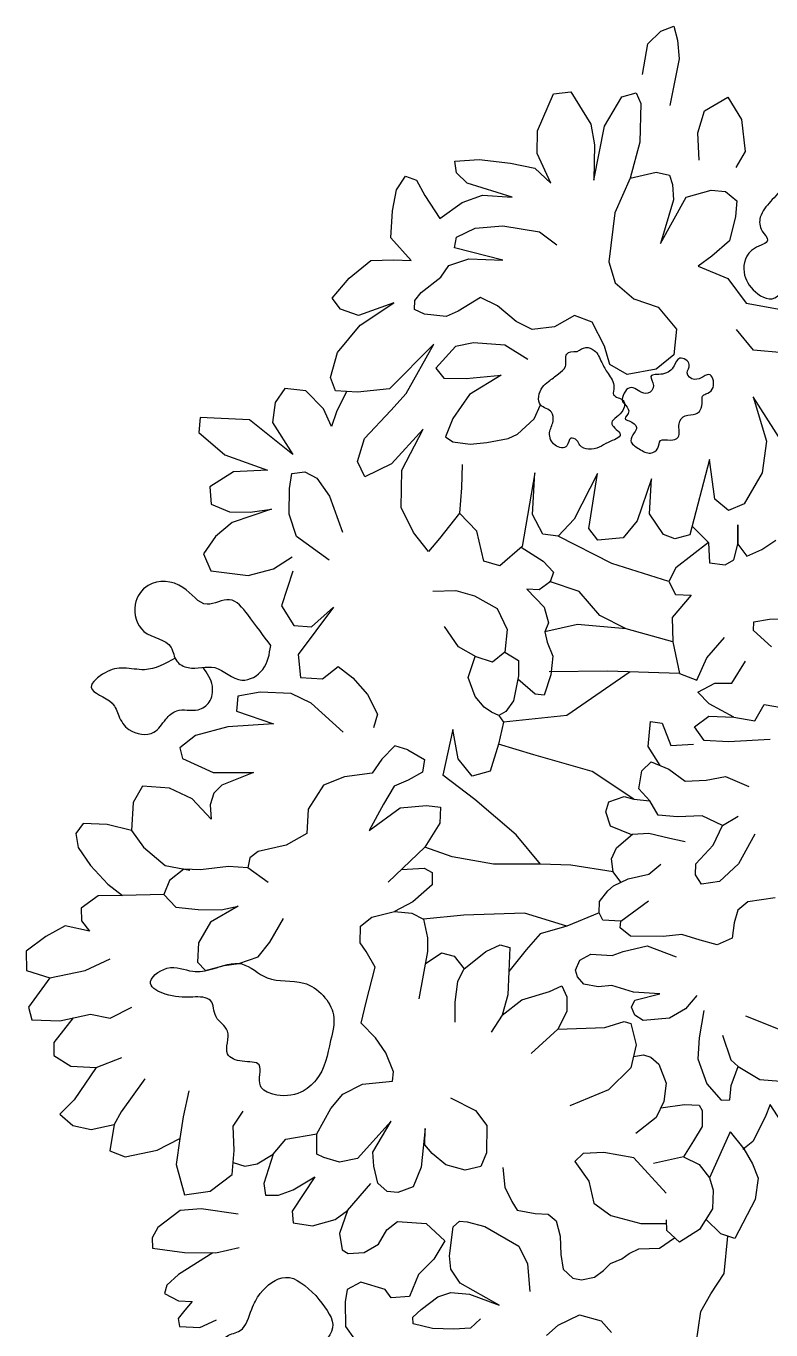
# Model space of a CAD drawing. Header units: metres. Extents: x -2072 to 1581266, y 0 to 323429.
# Drawn here: x 1750.314 to 1753.087, y 1965.915 to 1970.769 of the extents above; entities that cross this region are included whole.
import ezdxf

# ---------------------------------------------------------------- set-up
doc = ezdxf.new("R2010")
doc.units = ezdxf.units.M
doc.layers.add('Генплан - озеленение', color=100, linetype='Continuous')
doc.layers.add('ГП_Озеленение_деревья и кустарники', color=7, linetype='Continuous', lineweight=9, true_color=0x2e7666)

# ---------------------------------------------------------------- blocks, each defined once
blk = doc.blocks.new('Груша')
at = {"layer": 'Генплан - озеленение', "color": 83}
for p, q in [((4.2096, 86.0473), (4.2329, 86.0563)), ((4.2329, 86.0563), (4.2396, 86.031)), ((4.1858, 86.0241), (4.2096, 86.0473)), ((4.2396, 86.031), (4.2428, 85.997)), ((4.1763, 85.9688), (4.1858, 86.0241)), ((4.2428, 85.997), (4.2257, 85.9125)), ((4.0148, 85.9334), (4.0465, 85.9373)), ((4.0465, 85.9373), (4.083, 85.8788)), ((3.9859, 85.8665), (4.0148, 85.9334)), ((4.1075, 85.875), (4.1389, 85.9281)), ((4.1389, 85.9281), (4.1648, 85.9351)), ((4.1648, 85.9351), (4.1731, 85.9161)), ((4.1731, 85.9161), (4.1716, 85.8462)), ((4.2887, 85.9026), (4.3311, 85.9273)), ((4.3311, 85.9273), (4.356, 85.8872)), ((4.2764, 85.8626), (4.2887, 85.9026)), ((3.9854, 85.8251), (3.9859, 85.8665)), ((4.083, 85.8788), (4.0895, 85.8412)), ((4.0883, 85.7771), (4.1075, 85.875)), ((4.356, 85.8872), (4.3627, 85.829)), ((4.0895, 85.8412), (4.0883, 85.7771)), ((4.1716, 85.8462), (4.1543, 85.7807)), ((4.2791, 85.8134), (4.2764, 85.8626)), ((4.0101, 85.7716), (3.9854, 85.8251)), ((4.3627, 85.829), (4.3453, 85.8002)), ((3.8363, 85.8117), (3.8804, 85.8145)), ((3.8394, 85.7902), (3.8363, 85.8117)), ((3.8804, 85.8145), (3.9372, 85.8076)), ((3.9372, 85.8076), (3.9814, 85.7989)), ((3.9814, 85.7989), (4.0101, 85.7716)), ((3.7303, 85.7592), (3.7471, 85.7845)), ((3.7471, 85.7845), (3.7668, 85.7768)), ((3.7668, 85.7768), (3.7817, 85.7494)), ((3.8585, 85.7714), (3.8394, 85.7902)), ((3.9401, 85.7463), (3.8585, 85.7714)), ((4.1543, 85.7807), (4.1262, 85.718)), ((4.1543, 85.7807), (4.2013, 85.7916)), ((4.2013, 85.7916), (4.2253, 85.7859)), ((4.2253, 85.7859), (4.2307, 85.769)), ((3.7236, 85.7217), (3.7303, 85.7592)), ((3.7817, 85.7494), (3.8092, 85.7076)), ((3.8497, 85.7368), (3.8865, 85.7497)), ((3.8865, 85.7497), (3.9401, 85.7463)), ((4.2307, 85.769), (4.2324, 85.7415)), ((4.2558, 85.7461), (4.3009, 85.759)), ((4.3009, 85.759), (4.3267, 85.7565)), ((4.3267, 85.7565), (4.3471, 85.7397)), ((3.8092, 85.7076), (3.8497, 85.7368)), ((4.2087, 85.6622), (4.2558, 85.7461)), ((4.2324, 85.7415), (4.2087, 85.6622)), ((4.3471, 85.7397), (4.345, 85.7112)), ((3.7203, 85.6727), (3.7236, 85.7217)), ((4.1262, 85.718), (4.1151, 85.6289)), ((4.345, 85.7112), (4.3341, 85.6673)), ((3.8392, 85.6736), (3.8734, 85.6901)), ((3.8734, 85.6901), (3.9235, 85.6944)), ((3.9235, 85.6944), (3.9897, 85.6836)), ((3.9897, 85.6836), (4.0212, 85.6599)), ((3.757, 85.6317), (3.7203, 85.6727)), ((3.8355, 85.6542), (3.8392, 85.6736)), ((3.9232, 85.6322), (3.8355, 85.6542)), ((4.3341, 85.6673), (4.3022, 85.6394)), ((3.6447, 85.5992), (3.6839, 85.6311)), ((3.6839, 85.6311), (3.7253, 85.6328)), ((3.7253, 85.6328), (3.757, 85.6317)), ((3.8252, 85.6223), (3.8616, 85.6344)), ((3.8616, 85.6344), (3.9232, 85.6322)), ((4.1151, 85.6289), (4.127, 85.5908)), ((4.3022, 85.6394), (4.2774, 85.6209)), ((3.8111, 85.6014), (3.8252, 85.6223)), ((4.2774, 85.6209), (4.3308, 85.5988)), ((3.6141, 85.5633), (3.6447, 85.5992)), ((3.7755, 85.5733), (3.8111, 85.6014)), ((4.127, 85.5908), (4.1605, 85.562)), ((4.3308, 85.5988), (4.3641, 85.5541)), ((3.6293, 85.5429), (3.6141, 85.5633)), ((3.7633, 85.5424), (3.7638, 85.5591)), ((3.7638, 85.5591), (3.7755, 85.5733)), ((3.8826, 85.5646), (3.8426, 85.5398)), ((3.9137, 85.5493), (3.8826, 85.5646)), ((4.1605, 85.562), (4.205, 85.5467)), ((3.6617, 85.5318), (3.6293, 85.5429)), ((3.726, 85.5544), (3.6617, 85.5318)), ((3.665, 85.5139), (3.726, 85.5544)), ((3.7811, 85.534), (3.7633, 85.5424)), ((3.8204, 85.5297), (3.7811, 85.534)), ((3.8426, 85.5398), (3.8204, 85.5297)), ((3.9476, 85.521), (3.9137, 85.5493)), ((4.205, 85.5467), (4.2382, 85.5068)), ((4.3641, 85.5541), (4.4477, 85.5387)), ((3.6236, 85.4647), (3.665, 85.5139)), ((3.9765, 85.5063), (3.9476, 85.521)), ((4.0171, 85.5109), (3.9765, 85.5063)), ((4.0534, 85.5317), (4.0171, 85.5109)), ((4.0849, 85.5196), (4.0534, 85.5317)), ((4.1073, 85.4759), (4.0849, 85.5196)), ((4.2382, 85.5068), (4.2332, 85.4604)), ((4.3775, 85.4686), (4.3469, 85.5064)), ((3.6111, 85.4195), (3.6236, 85.4647)), ((3.7984, 85.4797), (3.7176, 85.3989)), ((3.7481, 85.3902), (3.7984, 85.4797)), ((3.8374, 85.4758), (3.8021, 85.4363)), ((3.87, 85.4824), (3.8374, 85.4758)), ((3.9268, 85.4781), (3.87, 85.4824)), ((3.9683, 85.452), (3.9268, 85.4781)), ((4.1172, 85.443), (4.1073, 85.4759)), ((4.4315, 85.4638), (4.3775, 85.4686)), ((4.1485, 85.4248), (4.1172, 85.443)), ((4.2332, 85.4604), (4.201, 85.4346)), ((3.6202, 85.3954), (3.6111, 85.4195)), ((3.8021, 85.4363), (3.8161, 85.4181)), ((3.8161, 85.4181), (3.8569, 85.4174)), ((3.8569, 85.4174), (3.9203, 85.4237)), ((3.9203, 85.4237), (3.8628, 85.3887)), ((4.201, 85.4346), (4.1485, 85.4248)), ((3.5279, 85.3993), (3.5105, 85.3739)), ((3.5665, 85.3954), (3.5279, 85.3993)), ((3.5984, 85.3623), (3.5665, 85.3954)), ((3.6598, 85.393), (3.6202, 85.3954)), ((3.64, 85.3942), (3.6216, 85.3571)), ((3.7176, 85.3989), (3.6598, 85.393)), ((3.5105, 85.3739), (3.5058, 85.3377)), ((3.7201, 85.3595), (3.7481, 85.3902)), ((3.8628, 85.3887), (3.8328, 85.3451)), ((3.98, 85.3446), (3.9916, 85.3696)), ((4.4282, 85.3042), (4.3772, 85.3841)), ((4.3772, 85.3841), (4.4013, 85.3039)), ((3.375, 85.3466), (3.3723, 85.3198)), ((3.4643, 85.3426), (3.375, 85.3466)), ((3.6125, 85.3303), (3.5984, 85.3623)), ((3.6216, 85.3571), (3.6125, 85.3303)), ((3.6724, 85.309), (3.7201, 85.3595)), ((3.8328, 85.3451), (3.8193, 85.3117)), ((3.9497, 85.3164), (3.98, 85.3446)), ((3.5429, 85.28), (3.4643, 85.3426)), ((3.5058, 85.3377), (3.5429, 85.28)), ((3.7791, 85.3258), (3.7215, 85.263)), ((3.7401, 85.2513), (3.7791, 85.3258)), ((3.3723, 85.3198), (3.4195, 85.2791)), ((3.6599, 85.2668), (3.6724, 85.309)), ((3.8193, 85.3117), (3.8329, 85.3028)), ((3.8329, 85.3028), (3.8643, 85.2986)), ((3.8643, 85.2986), (3.8945, 85.3014)), ((3.8945, 85.3014), (3.9332, 85.3085)), ((3.9332, 85.3085), (3.9497, 85.3164)), ((4.4013, 85.3039), (4.3932, 85.2468)), ((3.4195, 85.2791), (3.4967, 85.2513)), ((3.4967, 85.2513), (3.435, 85.2482)), ((3.6732, 85.2394), (3.6599, 85.2668)), ((3.7215, 85.263), (3.6732, 85.2394)), ((3.7393, 85.1834), (3.7401, 85.2513)), ((3.8496, 85.2617), (3.8482, 85.2191)), ((4.2976, 85.2709), (4.2622, 85.1343)), ((4.3072, 85.1986), (4.2976, 85.2709)), ((3.435, 85.2482), (3.3923, 85.2211)), ((3.5369, 85.2181), (3.5408, 85.2452)), ((3.5408, 85.2452), (3.5643, 85.2483)), ((3.5643, 85.2483), (3.5862, 85.2368)), ((3.5862, 85.2368), (3.6094, 85.204)), ((3.9811, 85.2467), (3.9581, 85.1132)), ((3.9773, 85.1711), (3.9811, 85.2467)), ((4.0951, 85.245), (4.0527, 85.1624)), ((4.0794, 85.1455), (4.0951, 85.245)), ((4.1925, 85.2356), (4.1666, 85.1596)), ((4.189, 85.1722), (4.1925, 85.2356)), ((4.3932, 85.2468), (4.3607, 85.1906)), ((3.3923, 85.2211), (3.3947, 85.1898)), ((3.5363, 85.1715), (3.5369, 85.2181)), ((3.6094, 85.204), (3.6324, 85.139)), ((3.8482, 85.2191), (3.845, 85.1733)), ((3.3947, 85.1898), (3.4281, 85.1756)), ((3.5038, 85.1808), (3.4328, 85.1564)), ((3.4654, 85.1752), (3.5038, 85.1808)), ((3.7614, 85.1383), (3.7393, 85.1834)), ((4.3322, 85.1782), (4.3072, 85.1986)), ((4.3607, 85.1906), (4.3322, 85.1782)), ((3.4328, 85.1564), (3.4027, 85.1313)), ((3.4281, 85.1756), (3.4654, 85.1752)), ((3.5495, 85.1312), (3.5363, 85.1715)), ((3.845, 85.1733), (3.8086, 85.1272)), ((3.876, 85.1405), (3.845, 85.1733)), ((3.9955, 85.1351), (3.9773, 85.1711)), ((4.0527, 85.1624), (4.0235, 85.1317)), ((4.1666, 85.1596), (4.1411, 85.1287)), ((4.2146, 85.1347), (4.189, 85.1722)), ((3.7888, 85.1042), (3.7614, 85.1383)), ((3.8888, 85.0864), (3.876, 85.1405)), ((4.0235, 85.1317), (3.9955, 85.1351)), ((4.121, 85.0822), (4.0235, 85.1317)), ((4.0957, 85.1242), (4.0794, 85.1455)), ((4.2351, 85.1267), (4.2146, 85.1347)), ((4.2622, 85.1343), (4.2351, 85.1267)), ((4.2662, 85.1496), (4.2961, 85.1203)), ((4.3491, 85.1175), (4.3493, 85.1522)), ((4.3493, 85.1522), (4.3491, 85.1175)), ((3.4027, 85.1313), (3.3809, 85.0998)), ((3.6083, 85.0883), (3.5495, 85.1312)), ((3.8086, 85.1272), (3.7888, 85.1042)), ((3.9581, 85.1132), (3.9178, 85.078)), ((3.9564, 85.1118), (3.9962, 85.0864)), ((4.1411, 85.1287), (4.0957, 85.1242)), ((4.2961, 85.1203), (4.2366, 85.0746)), ((4.2961, 85.1203), (4.2978, 85.0835)), ((4.342, 85.0891), (4.3491, 85.1175)), ((4.3491, 85.1175), (4.3657, 85.0954)), ((4.3927, 85.1078), (4.4178, 85.1243)), ((3.3809, 85.0998), (3.3938, 85.069)), ((3.5077, 85.0723), (3.5414, 85.0942)), ((3.9178, 85.078), (3.8888, 85.0864)), ((3.9962, 85.0864), (4.0148, 85.0664)), ((4.3263, 85.0795), (4.342, 85.0891)), ((4.3657, 85.0954), (4.3927, 85.1078)), ((3.3938, 85.069), (3.4617, 85.0605)), ((3.4617, 85.0605), (3.5077, 85.0723)), ((3.5425, 85.068), (3.5224, 85.0052)), ((4.0148, 85.0664), (4.0089, 85.0492)), ((4.224, 85.0498), (4.121, 85.0822)), ((4.2366, 85.0746), (4.224, 85.0498)), ((4.2978, 85.0835), (4.3263, 85.0795)), ((4.0089, 85.0492), (3.9892, 85.0347)), ((4.0615, 85.0311), (4.0079, 85.0496)), ((4.224, 85.0498), (4.2361, 85.026)), ((3.7961, 85.032), (3.8383, 85.033)), ((3.8383, 85.033), (3.8721, 85.0237)), ((3.8721, 85.0237), (3.9127, 85.0004)), ((3.9892, 85.0347), (3.9666, 85.0355)), ((3.9666, 85.0355), (3.9982, 85.0031)), ((4.0988, 84.9877), (4.0615, 85.0311)), ((4.2643, 85.025), (4.2301, 84.9844)), ((4.2361, 85.026), (4.2643, 85.025)), ((3.5224, 85.0052), (3.5446, 84.97)), ((3.6162, 85.0033), (3.5524, 84.9173)), ((3.5763, 84.9675), (3.6162, 85.0033)), ((3.9127, 85.0004), (3.9309, 84.9624)), ((3.9982, 85.0031), (4.0058, 84.9745)), ((3.5446, 84.97), (3.5763, 84.9675)), ((3.8429, 84.9314), (3.8174, 84.968)), ((4.0058, 84.9745), (3.9991, 84.958)), ((4.0583, 84.9714), (3.9991, 84.958)), ((4.1468, 84.9639), (4.0583, 84.9714)), ((4.1468, 84.9639), (4.0988, 84.9877)), ((4.2301, 84.9844), (4.2313, 84.9399)), ((4.3775, 84.961), (4.378, 84.9763)), ((4.378, 84.9763), (4.4068, 84.9814)), ((4.4068, 84.9814), (4.4426, 84.9822)), ((3.9309, 84.9624), (3.9271, 84.9212)), ((3.9991, 84.958), (4.0037, 84.9396)), ((4.2313, 84.9399), (4.1468, 84.9639)), ((4.2931, 84.911), (4.325, 84.9483)), ((4.4102, 84.9313), (4.3775, 84.961)), ((3.8748, 84.9132), (3.8429, 84.9314)), ((3.9271, 84.9212), (3.9045, 84.9033)), ((3.9271, 84.9212), (3.9517, 84.9061)), ((4.0037, 84.9396), (4.0139, 84.9142)), ((4.2313, 84.9399), (4.2437, 84.8827)), ((3.5524, 84.9173), (3.5565, 84.8758)), ((3.5965, 84.873), (3.6248, 84.8955)), ((3.6248, 84.8955), (3.6517, 84.8752)), ((3.8606, 84.8753), (3.8734, 84.9137)), ((3.9045, 84.9033), (3.8748, 84.9132)), ((3.9517, 84.9061), (3.9517, 84.8787)), ((4.0139, 84.9142), (4.0104, 84.8802)), ((4.2748, 84.8709), (4.2931, 84.911)), ((4.338, 84.865), (4.3632, 84.9049)), ((3.5565, 84.8758), (3.5965, 84.873)), ((3.6517, 84.8752), (3.6778, 84.8448)), ((3.8731, 84.8409), (3.8606, 84.8753)), ((3.9517, 84.8787), (3.9428, 84.8334)), ((3.982, 84.8452), (3.9505, 84.8727)), ((4.0104, 84.8802), (3.9984, 84.8434)), ((4.113, 84.8872), (4.0071, 84.886)), ((4.1541, 84.8858), (4.0392, 84.8065)), ((4.2437, 84.8827), (4.113, 84.8872)), ((4.2437, 84.8827), (4.2748, 84.8709)), ((3.4833, 84.8488), (3.4432, 84.8419)), ((3.5397, 84.8468), (3.4833, 84.8488)), ((4.2764, 84.8491), (4.3075, 84.865)), ((4.2971, 84.828), (4.2764, 84.8491)), ((4.3075, 84.865), (4.338, 84.865)), ((3.4432, 84.8419), (3.4408, 84.8145)), ((3.5762, 84.829), (3.5397, 84.8468)), ((3.6336, 84.7762), (3.5762, 84.829)), ((3.6778, 84.8448), (3.6962, 84.8093)), ((3.8894, 84.822), (3.8731, 84.8409)), ((3.9428, 84.8334), (3.9287, 84.814)), ((3.9984, 84.8434), (3.982, 84.8452)), ((4.3416, 84.8039), (4.2971, 84.828)), ((4.3798, 84.7969), (4.3967, 84.8268)), ((4.3967, 84.8268), (4.4282, 84.8212)), ((3.4408, 84.8145), (3.5075, 84.7916)), ((3.6962, 84.8093), (3.6888, 84.7845)), ((3.903, 84.8127), (3.8894, 84.822)), ((3.9158, 84.8065), (3.903, 84.8127)), ((3.9287, 84.814), (3.9158, 84.8065)), ((3.9158, 84.8065), (3.9242, 84.7943)), ((4.0392, 84.8065), (3.9242, 84.7943)), ((4.2708, 84.786), (4.2964, 84.8054)), ((4.2964, 84.8054), (4.3416, 84.8039)), ((4.3416, 84.8039), (4.3798, 84.7969)), ((3.4247, 84.7862), (3.3663, 84.7704)), ((3.5075, 84.7916), (3.4247, 84.7862)), ((3.8327, 84.7815), (3.8146, 84.6987)), ((3.8424, 84.7283), (3.8327, 84.7815)), ((3.9242, 84.7943), (3.9157, 84.7549)), ((4.1869, 84.7505), (4.1908, 84.7956)), ((4.1908, 84.7956), (4.2122, 84.7925)), ((4.2122, 84.7925), (4.2277, 84.7524)), ((4.288, 84.7616), (4.2708, 84.786)), ((3.3663, 84.7704), (3.338, 84.748)), ((3.9157, 84.7549), (3.9002, 84.7056)), ((3.9795, 84.7354), (3.9157, 84.7549)), ((4.2277, 84.7524), (4.2685, 84.7544)), ((4.3321, 84.759), (4.288, 84.7616)), ((4.408, 84.7631), (4.3321, 84.759)), ((3.338, 84.748), (3.3428, 84.7286)), ((3.7275, 84.7518), (3.7039, 84.7277)), ((3.7511, 84.7445), (3.7275, 84.7518)), ((3.7511, 84.7445), (3.7812, 84.7268)), ((4.0854, 84.705), (3.9795, 84.7354)), ((4.2081, 84.7159), (4.1869, 84.7505)), ((3.3428, 84.7286), (3.3428, 84.7286)), ((3.3428, 84.7286), (3.3984, 84.7033)), ((3.7039, 84.7277), (3.6867, 84.7023)), ((3.7812, 84.7268), (3.7776, 84.704)), ((3.8677, 84.6965), (3.8424, 84.7283)), ((4.1697, 84.6739), (4.1752, 84.7066)), ((4.1752, 84.7066), (4.1922, 84.7225)), ((4.1922, 84.7225), (4.2239, 84.7093)), ((4.2239, 84.7093), (4.2536, 84.6874)), ((3.3984, 84.7033), (3.4714, 84.7034)), ((3.4714, 84.7034), (3.4138, 84.6801)), ((3.6366, 84.6954), (3.5982, 84.6805)), ((3.6867, 84.7023), (3.6366, 84.6954)), ((3.7514, 84.6894), (3.7263, 84.6783)), ((3.7776, 84.704), (3.7514, 84.6894)), ((3.8728, 84.6543), (3.8146, 84.6987)), ((3.9002, 84.7056), (3.8677, 84.6965)), ((4.1607, 84.6552), (4.0854, 84.705)), ((4.2536, 84.6874), (4.2919, 84.6896)), ((4.2919, 84.6896), (4.3268, 84.6961)), ((4.3268, 84.6961), (4.3688, 84.6782)), ((3.2702, 84.6783), (3.2535, 84.649)), ((3.3191, 84.6752), (3.2702, 84.6783)), ((3.3605, 84.6554), (3.3191, 84.6752)), ((3.3997, 84.6656), (3.3928, 84.6448)), ((3.4138, 84.6801), (3.3997, 84.6656)), ((3.5982, 84.6805), (3.5706, 84.6371)), ((3.7263, 84.6783), (3.7068, 84.646)), ((4.1154, 84.6504), (4.143, 84.6598)), ((4.143, 84.6598), (4.1607, 84.6552)), ((4.1896, 84.6522), (4.1697, 84.6739)), ((3.2535, 84.649), (3.2501, 84.598)), ((3.3946, 84.6189), (3.3605, 84.6554)), ((3.3928, 84.6448), (3.3946, 84.6189)), ((3.5706, 84.6371), (3.568, 84.5928)), ((3.7068, 84.646), (3.6812, 84.5983)), ((3.6812, 84.5983), (3.7369, 84.6394)), ((3.7369, 84.6394), (3.7847, 84.6433)), ((3.7847, 84.6433), (3.8103, 84.6405)), ((3.8103, 84.6405), (3.8093, 84.6112)), ((3.9477, 84.5904), (3.8728, 84.6543)), ((4.1099, 84.6321), (4.1154, 84.6504)), ((4.1607, 84.6552), (4.1896, 84.6522)), ((4.2045, 84.6258), (4.1896, 84.6522)), ((4.1182, 84.6063), (4.1099, 84.6321)), ((4.24, 84.6228), (4.2045, 84.6258)), ((4.2844, 84.6248), (4.24, 84.6228)), ((4.3215, 84.6075), (4.2844, 84.6248)), ((4.3215, 84.6075), (4.35, 84.6239)), ((3.1626, 84.6109), (3.1497, 84.593)), ((3.1497, 84.593), (3.1537, 84.5672)), ((3.2065, 84.6093), (3.1626, 84.6109)), ((3.2501, 84.598), (3.2065, 84.6093)), ((3.2501, 84.598), (3.2722, 84.568)), ((3.568, 84.5928), (3.5304, 84.5713)), ((3.8093, 84.6112), (3.7818, 84.5679)), ((3.9914, 84.537), (3.9477, 84.5904)), ((4.1569, 84.5905), (4.1182, 84.6063)), ((4.1293, 84.5667), (4.1584, 84.5918)), ((4.1584, 84.5918), (4.1881, 84.5936)), ((4.1881, 84.5936), (4.2257, 84.584)), ((4.3046, 84.5715), (4.3215, 84.6075)), ((4.3802, 84.5915), (4.3505, 84.5378)), ((3.1537, 84.5672), (3.1758, 84.5347)), ((3.2722, 84.568), (3.3114, 84.5349)), ((3.5304, 84.5713), (3.4801, 84.5601)), ((3.7818, 84.5679), (3.7156, 84.5045)), ((3.8315, 84.5505), (3.7818, 84.5679)), ((4.1203, 84.547), (4.1293, 84.5667)), ((4.2257, 84.584), (4.2538, 84.5782)), ((4.2729, 84.5378), (4.3046, 84.5715)), ((3.4649, 84.5487), (3.4614, 84.5305)), ((3.4801, 84.5601), (3.4649, 84.5487)), ((3.9065, 84.5369), (3.8315, 84.5505)), ((4.123, 84.523), (4.1203, 84.547)), ((3.1758, 84.5347), (3.2076, 84.5007)), ((3.3114, 84.5349), (3.3563, 84.526)), ((3.3451, 84.5282), (3.3192, 84.5076)), ((3.3756, 84.5268), (3.3451, 84.5282)), ((3.4259, 84.5327), (3.3756, 84.5268)), ((3.4614, 84.5305), (3.4259, 84.5327)), ((3.498, 84.5042), (3.4614, 84.5305)), ((3.7399, 84.5277), (3.7808, 84.5297)), ((3.7808, 84.5297), (3.7952, 84.5219)), ((3.7952, 84.5219), (3.7953, 84.4999)), ((3.9914, 84.537), (3.9065, 84.5369)), ((4.0464, 84.5351), (3.9914, 84.537)), ((4.123, 84.523), (4.0464, 84.5351)), ((4.1371, 84.5044), (4.123, 84.523)), ((4.1501, 84.5108), (4.1876, 84.5192)), ((4.1876, 84.5192), (4.2096, 84.537)), ((4.2722, 84.5179), (4.2729, 84.5378)), ((4.283, 84.501), (4.2722, 84.5179)), ((4.3505, 84.5378), (4.3162, 84.5059)), ((3.2076, 84.5007), (3.2337, 84.4802)), ((3.3192, 84.5076), (3.3086, 84.482)), ((3.7953, 84.4999), (3.7603, 84.469)), ((4.1134, 84.4887), (4.1241, 84.498)), ((4.1241, 84.498), (4.1501, 84.5108)), ((4.3162, 84.5059), (4.283, 84.501)), ((3.1901, 84.4797), (3.1593, 84.4574)), ((3.2337, 84.4802), (3.1901, 84.4797)), ((3.3086, 84.482), (3.2337, 84.4802)), ((3.3086, 84.482), (3.3309, 84.4591)), ((4.0983, 84.4692), (4.1134, 84.4887)), ((4.1372, 84.4341), (4.1875, 84.4709)), ((4.417, 84.476), (4.3674, 84.4688)), ((3.1593, 84.4574), (3.1597, 84.4346)), ((3.3309, 84.4591), (3.3712, 84.4548)), ((3.3712, 84.4548), (3.4126, 84.4544)), ((3.4436, 84.461), (3.3935, 84.432)), ((3.4126, 84.4544), (3.4436, 84.461)), ((3.6859, 84.4413), (3.7269, 84.4515)), ((3.7603, 84.469), (3.7269, 84.4515)), ((3.7269, 84.4515), (3.7582, 84.4481)), ((3.7582, 84.4481), (3.7794, 84.4374)), ((3.9628, 84.4486), (3.8524, 84.4448)), ((4.0395, 84.4247), (3.9628, 84.4486)), ((4.0976, 84.4488), (4.0395, 84.4247)), ((4.0976, 84.4488), (4.0983, 84.4692)), ((4.1047, 84.4359), (4.0976, 84.4488)), ((4.349, 84.4536), (4.3426, 84.4311)), ((4.3674, 84.4688), (4.349, 84.4536)), ((3.1298, 84.4253), (3.0951, 84.4061)), ((3.174, 84.4155), (3.1298, 84.4253)), ((3.1597, 84.4346), (3.174, 84.4155)), ((3.3935, 84.432), (3.372, 84.3943)), ((3.501, 84.3955), (3.5256, 84.4389)), ((3.6645, 84.3945), (3.6655, 84.4246)), ((3.6655, 84.4246), (3.6859, 84.4413)), ((3.8524, 84.4448), (3.7794, 84.4374)), ((3.7794, 84.4374), (3.7867, 84.4037)), ((4.0395, 84.4247), (3.9908, 84.4106)), ((4.1372, 84.4341), (4.1047, 84.4359)), ((4.1361, 84.4217), (4.1372, 84.4341)), ((4.3426, 84.4311), (4.3389, 84.4029)), ((3.0951, 84.4061), (3.0593, 84.3793)), ((3.7867, 84.4037), (3.7865, 84.3787)), ((3.9908, 84.4106), (3.9656, 84.3818)), ((4.1549, 84.4066), (4.1361, 84.4217)), ((4.2141, 84.4059), (4.1549, 84.4066)), ((4.2474, 84.4096), (4.2141, 84.4059)), ((4.2808, 84.3995), (4.2474, 84.4096)), ((4.3116, 84.3908), (4.2808, 84.3995)), ((4.3389, 84.4029), (4.3116, 84.3908)), ((3.0593, 84.3793), (3.0603, 84.3445)), ((3.372, 84.3943), (3.3698, 84.3597)), ((3.4799, 84.3694), (3.501, 84.3955)), ((3.6755, 84.379), (3.6645, 84.3945)), ((3.692, 84.3506), (3.6755, 84.379)), ((3.7865, 84.3787), (3.7713, 84.2928)), ((3.7826, 84.3564), (3.8122, 84.3764)), ((3.8122, 84.3764), (3.8348, 84.3706)), ((3.8526, 84.3471), (3.8923, 84.3786)), ((3.8923, 84.3786), (3.9185, 84.3912)), ((3.9185, 84.3912), (3.9362, 84.3863)), ((3.9362, 84.3863), (3.9339, 84.3423)), ((3.9656, 84.3818), (3.9339, 84.3423)), ((4.1211, 84.3715), (4.1411, 84.3787)), ((4.1411, 84.3787), (4.1847, 84.3889)), ((4.1847, 84.3889), (4.2372, 84.3694)), ((3.1664, 84.3445), (3.2119, 84.3657)), ((3.3698, 84.3597), (3.3847, 84.3443)), ((3.3847, 84.3443), (3.418, 84.3534)), ((3.418, 84.3534), (3.4447, 84.3571)), ((3.4447, 84.3571), (3.4799, 84.3694)), ((3.8348, 84.3706), (3.853, 84.3475)), ((4.055, 84.3452), (4.063, 84.3634)), ((4.063, 84.3634), (4.083, 84.3738)), ((4.083, 84.3738), (4.1211, 84.3715)), ((3.0603, 84.3445), (3.1023, 84.3309)), ((3.1023, 84.3309), (3.0635, 84.2779)), ((3.1023, 84.3309), (3.1664, 84.3445)), ((3.6758, 84.2868), (3.692, 84.3506)), ((3.8418, 84.3246), (3.8526, 84.3471)), ((3.9339, 84.3423), (3.9325, 84.3)), ((4.0585, 84.3328), (4.055, 84.3452)), ((4.0703, 84.3197), (4.0585, 84.3328)), ((3.8369, 84.2869), (3.8418, 84.3246)), ((3.9575, 84.2912), (4.0076, 84.3062)), ((4.0076, 84.3062), (4.0303, 84.3166)), ((4.0303, 84.3166), (4.0391, 84.2964)), ((4.096, 84.3145), (4.0703, 84.3197)), ((4.1207, 84.3175), (4.096, 84.3145)), ((4.1602, 84.305), (4.1207, 84.3175)), ((4.2077, 84.3019), (4.1602, 84.305)), ((3.6664, 84.2488), (3.6758, 84.2868)), ((3.8371, 84.2505), (3.8369, 84.2869)), ((3.9325, 84.3), (3.9219, 84.2633)), ((3.9219, 84.2633), (3.9575, 84.2912)), ((4.0391, 84.2964), (4.039, 84.27)), ((4.1565, 84.2777), (4.1626, 84.2905)), ((4.1626, 84.2905), (4.2077, 84.3019)), ((4.2748, 84.2992), (4.254, 84.2748)), ((3.0635, 84.2779), (3.0694, 84.2549)), ((3.1447, 84.2584), (3.1094, 84.2139)), ((3.1205, 84.2531), (3.176, 84.2652)), ((3.176, 84.2652), (3.2114, 84.258)), ((3.2114, 84.258), (3.2512, 84.2781)), ((3.9219, 84.2633), (3.9022, 84.2325)), ((4.039, 84.27), (4.0227, 84.2379)), ((4.1625, 84.2632), (4.1565, 84.2777)), ((4.1778, 84.254), (4.1625, 84.2632)), ((4.2252, 84.258), (4.1778, 84.254)), ((4.254, 84.2748), (4.2252, 84.258)), ((4.2876, 84.2719), (4.2792, 84.2221)), ((4.4289, 84.2356), (4.3638, 84.2616)), ((3.0694, 84.2549), (3.1205, 84.2531)), ((3.6922, 84.2224), (3.6664, 84.2488)), ((4.0227, 84.2379), (3.9749, 84.194)), ((4.0227, 84.2379), (4.1083, 84.2409)), ((4.1083, 84.2409), (4.143, 84.2518)), ((4.143, 84.2518), (4.155, 84.2484)), ((4.155, 84.2484), (4.155, 84.2484)), ((4.155, 84.2484), (4.1647, 84.2097)), ((3.1094, 84.2139), (3.1095, 84.1901)), ((3.711, 84.195), (3.6922, 84.2224)), ((4.2792, 84.2221), (4.2768, 84.1843)), ((4.3215, 84.2273), (4.3364, 84.1822)), ((3.1095, 84.1901), (3.1402, 84.1712)), ((3.186, 84.1688), (3.2325, 84.1867)), ((3.7249, 84.1609), (3.711, 84.195)), ((4.1647, 84.2097), (4.1552, 84.1677)), ((4.16, 84.1887), (4.178, 84.1915)), ((4.178, 84.1915), (4.1913, 84.1875)), ((4.1913, 84.1875), (4.2058, 84.1746)), ((3.1402, 84.1712), (3.186, 84.1688)), ((3.186, 84.1688), (3.1466, 84.1099)), ((4.1552, 84.1677), (4.1145, 84.1278)), ((4.2058, 84.1746), (4.2195, 84.1403)), ((4.2768, 84.1843), (4.2931, 84.1391)), ((4.3364, 84.1822), (4.3498, 84.1702)), ((4.337, 84.1359), (4.3498, 84.1702)), ((4.3498, 84.1702), (4.3892, 84.1468)), ((3.2744, 84.1479), (3.2316, 84.0883)), ((3.669, 84.1383), (3.7235, 84.1437)), ((3.7235, 84.1437), (3.7249, 84.1609)), ((4.2195, 84.1403), (4.2153, 84.1067)), ((4.2931, 84.1391), (4.3188, 84.1093)), ((4.3892, 84.1468), (4.4414, 84.1428)), ((3.3542, 84.126), (3.344, 84.0792)), ((3.6113, 84.0943), (3.6334, 84.1202)), ((3.6334, 84.1202), (3.669, 84.1383)), ((4.1145, 84.1278), (4.0449, 84.099)), ((4.3344, 84.1099), (4.337, 84.1359)), ((3.1466, 84.1099), (3.1202, 84.0837)), ((3.5863, 84.0483), (3.6113, 84.0943)), ((3.8283, 84.1138), (3.8736, 84.0909)), ((4.2153, 84.1067), (4.2014, 84.0779)), ((4.2098, 84.0954), (4.2523, 84.1012)), ((4.2523, 84.1012), (4.2793, 84.1003)), ((4.2793, 84.1003), (4.2846, 84.0907)), ((4.3188, 84.1093), (4.3344, 84.1099)), ((4.4079, 84.1015), (4.3986, 84.0788)), ((4.4357, 84.0584), (4.4079, 84.1015)), ((3.1202, 84.0837), (3.1441, 84.0634)), ((3.2316, 84.0883), (3.2189, 84.065)), ((3.344, 84.0792), (3.3377, 84.0396)), ((3.4345, 84.0621), (3.4526, 84.0894)), ((3.7209, 84.0712), (3.6597, 84.0034)), ((3.6877, 84.0153), (3.7209, 84.0712)), ((3.8736, 84.0909), (3.8945, 84.0632)), ((4.2014, 84.0779), (4.1641, 84.0489)), ((4.2846, 84.0907), (4.2848, 84.0619)), ((4.3986, 84.0788), (4.3766, 84.0345)), ((3.1441, 84.0634), (3.177, 84.0563)), ((3.177, 84.0563), (3.2189, 84.065)), ((3.2189, 84.065), (3.2113, 84.0178)), ((3.4362, 84.0182), (3.4345, 84.0621)), ((3.5302, 84.0384), (3.5863, 84.0483)), ((3.5863, 84.0115), (3.5863, 84.0483)), ((3.7826, 84.0579), (3.775, 83.988)), ((3.7821, 84.0286), (3.7826, 84.0579)), ((3.8945, 84.0632), (3.8939, 84.0137)), ((4.2848, 84.0619), (4.2688, 84.0355)), ((4.3354, 84.052), (4.2979, 83.9685)), ((4.3354, 84.052), (4.3599, 84.0212)), ((3.2971, 84.019), (3.3377, 84.0396)), ((3.3377, 84.0396), (3.3313, 83.9929)), ((3.5068, 84.0114), (3.5302, 84.0384)), ((3.7954, 84.0126), (3.7821, 84.0286)), ((4.2688, 84.0355), (4.2509, 84.0067)), ((4.3766, 84.0345), (4.3582, 84.0199)), ((4.3599, 84.0212), (4.3755, 83.9939)), ((3.2113, 84.0178), (3.2389, 84.0066)), ((3.2389, 84.0066), (3.2971, 84.019)), ((3.4325, 83.9744), (3.4362, 84.0182)), ((3.4783, 83.9942), (3.5068, 84.0114)), ((3.5068, 84.0114), (3.4899, 83.9585)), ((3.599, 84.0056), (3.5863, 84.0115)), ((3.6272, 83.9972), (3.599, 84.0056)), ((3.6597, 84.0034), (3.6272, 83.9972)), ((3.6896, 83.9895), (3.6877, 84.0153)), ((3.82, 83.9922), (3.7954, 84.0126)), ((3.8939, 84.0137), (3.8833, 83.9894)), ((4.0691, 84.0128), (4.0537, 83.9984)), ((4.0537, 83.9984), (4.0794, 83.9626)), ((4.1061, 84.0145), (4.0691, 84.0128)), ((4.1607, 84.0046), (4.1061, 84.0145)), ((4.2193, 83.9408), (4.1607, 84.0046)), ((4.2509, 84.0067), (4.1965, 83.9947)), ((4.2509, 84.0067), (4.279, 83.9929)), ((3.3313, 83.9929), (3.3466, 83.9378)), ((3.3929, 83.9447), (3.4325, 83.9744)), ((3.4344, 83.9963), (3.4556, 83.9896)), ((3.4556, 83.9896), (3.4783, 83.9942)), ((3.6968, 83.9589), (3.6896, 83.9895)), ((3.775, 83.988), (3.761, 83.9521)), ((3.8548, 83.9823), (3.82, 83.9922)), ((3.8833, 83.9894), (3.8548, 83.9823)), ((3.9233, 83.987), (3.927, 83.9515)), ((4.279, 83.9929), (4.2979, 83.9685)), ((4.3755, 83.9939), (4.3859, 83.968)), ((3.4899, 83.9585), (3.4934, 83.9369)), ((3.5825, 83.9702), (3.5417, 83.9084)), ((3.5431, 83.947), (3.5825, 83.9702)), ((3.6415, 83.9092), (3.6839, 83.9581)), ((3.7137, 83.9436), (3.6968, 83.9589)), ((3.761, 83.9521), (3.733, 83.942)), ((3.927, 83.9515), (3.9394, 83.9256)), ((4.0794, 83.9626), (4.0879, 83.9224)), ((4.2979, 83.9685), (4.3042, 83.9462)), ((4.3859, 83.968), (4.3803, 83.9293)), ((3.3466, 83.9378), (3.3929, 83.9447)), ((3.4934, 83.9369), (3.517, 83.9372)), ((3.517, 83.9372), (3.5431, 83.947)), ((3.733, 83.942), (3.7137, 83.9436)), ((4.3042, 83.9462), (4.303, 83.9123)), ((4.3803, 83.9293), (4.344, 83.8586)), ((3.3383, 83.9094), (3.298, 83.8783)), ((3.3763, 83.9121), (3.3383, 83.9094)), ((3.4437, 83.903), (3.3763, 83.9121)), ((3.5417, 83.9084), (3.5431, 83.887)), ((3.6195, 83.8929), (3.6415, 83.9092)), ((3.6415, 83.9092), (3.6275, 83.8676)), ((3.9394, 83.9256), (3.9494, 83.9098)), ((3.9494, 83.9098), (3.9819, 83.9037)), ((3.9819, 83.9037), (4.0057, 83.9028)), ((4.0057, 83.9028), (4.0202, 83.8907)), ((4.0879, 83.9224), (4.1191, 83.9004)), ((4.303, 83.9123), (4.2796, 83.8752)), ((3.5431, 83.887), (3.5783, 83.8815)), ((3.5783, 83.8815), (3.6195, 83.8929)), ((3.7129, 83.8741), (3.7323, 83.8895)), ((3.7323, 83.8895), (3.7843, 83.8858)), ((3.7843, 83.8858), (3.8182, 83.8544)), ((3.8263, 83.827), (3.833, 83.8796)), ((3.833, 83.8796), (3.8447, 83.89)), ((3.8447, 83.89), (3.8585, 83.889)), ((3.8585, 83.889), (3.8906, 83.8802)), ((3.8906, 83.8802), (3.9525, 83.8446)), ((4.0202, 83.8907), (4.027, 83.8631)), ((4.1191, 83.9004), (4.1735, 83.8856)), ((4.1735, 83.8856), (4.2202, 83.8859)), ((4.2202, 83.8734), (4.2201, 83.8923)), ((4.3186, 83.8671), (4.2913, 83.8938)), ((3.298, 83.8783), (3.2879, 83.8597)), ((3.2879, 83.8597), (3.2886, 83.8408)), ((3.6275, 83.8676), (3.6321, 83.8382)), ((3.6978, 83.8482), (3.7129, 83.8741)), ((4.027, 83.8631), (4.0281, 83.8294)), ((4.2074, 83.8408), (4.2346, 83.86)), ((4.2432, 83.852), (4.2202, 83.8734)), ((4.2796, 83.8752), (4.2432, 83.852)), ((4.344, 83.8586), (4.3186, 83.8671)), ((4.3242, 83.795), (4.3313, 83.8629)), ((3.2886, 83.8408), (3.3465, 83.8334)), ((3.3976, 83.8328), (3.3352, 83.7932)), ((3.3465, 83.8334), (3.4033, 83.8327)), ((3.4033, 83.8327), (3.4456, 83.8421)), ((3.6321, 83.8382), (3.6432, 83.8312)), ((3.6432, 83.8312), (3.6717, 83.833)), ((3.6717, 83.833), (3.6978, 83.8482)), ((3.8182, 83.8544), (3.7981, 83.821)), ((3.9525, 83.8446), (3.9679, 83.8128)), ((4.1524, 83.8316), (4.1698, 83.8399)), ((4.1698, 83.8399), (4.2074, 83.8408)), ((3.7981, 83.821), (3.7706, 83.7936)), ((3.829, 83.8032), (3.8263, 83.827)), ((3.9679, 83.8128), (3.9723, 83.7628)), ((4.0281, 83.8294), (4.0326, 83.8033)), ((4.1055, 83.8007), (4.1186, 83.813)), ((4.1186, 83.813), (4.1388, 83.8216)), ((4.1388, 83.8216), (4.1524, 83.8316)), ((3.3352, 83.7932), (3.3144, 83.7739)), ((3.7706, 83.7936), (3.7541, 83.7536)), ((3.846, 83.7777), (3.829, 83.8032)), ((4.0326, 83.8033), (4.0503, 83.7866)), ((4.0503, 83.7866), (4.0657, 83.7839)), ((4.0657, 83.7839), (4.0896, 83.7886)), ((4.0896, 83.7886), (4.1055, 83.8007)), ((4.3005, 83.7584), (4.3242, 83.795)), ((3.3144, 83.7739), (3.3099, 83.7587)), ((3.6409, 83.766), (3.6373, 83.7435)), ((3.666, 83.7793), (3.6409, 83.766)), ((3.7101, 83.7664), (3.666, 83.7793)), ((3.7209, 83.7509), (3.7101, 83.7664)), ((3.8053, 83.7531), (3.829, 83.761)), ((3.829, 83.761), (3.8626, 83.7577)), ((3.9169, 83.7375), (3.846, 83.7777)), ((3.3099, 83.7587), (3.3355, 83.7457)), ((3.3355, 83.7457), (3.3602, 83.7442)), ((3.3602, 83.7442), (3.3469, 83.7286)), ((3.6373, 83.7435), (3.6383, 83.699)), ((3.7541, 83.7536), (3.7209, 83.7509)), ((3.7751, 83.73), (3.8053, 83.7531)), ((3.8626, 83.7577), (3.9169, 83.7375)), ((4.2819, 83.7265), (4.3005, 83.7584)), ((3.3469, 83.7286), (3.335, 83.7137)), ((3.335, 83.7137), (3.3372, 83.6989)), ((3.76, 83.7159), (3.7751, 83.73)), ((3.761, 83.7041), (3.76, 83.7159)), ((4.0233, 83.7013), (4.0624, 83.7203)), ((4.0624, 83.7203), (4.1016, 83.7093)), ((4.2734, 83.668), (4.2819, 83.7265)), ((3.3372, 83.6989), (3.3739, 83.697)), ((3.3739, 83.697), (3.4045, 83.7113)), ((3.6383, 83.699), (3.6545, 83.676)), ((3.7959, 83.6956), (3.761, 83.7041)), ((3.8347, 83.6942), (3.7959, 83.6956)), ((3.8649, 83.6961), (3.8347, 83.6942)), ((3.883, 83.713), (3.8649, 83.6961)), ((4.0023, 83.6828), (4.0233, 83.7013)), ((4.1016, 83.7093), (4.1201, 83.6883))]:
    blk.add_line(p, q, dxfattribs=at)
for points, start_tangent, end_tangent in [([(4.4562, 85.5747), (4.4458, 85.5836), (4.4212, 85.5666), (4.3809, 85.5746), (4.3605, 85.6101), (4.3794, 85.6533), (4.4031, 85.6685), (4.3933, 85.6848), (4.3899, 85.7099), (4.4085, 85.7383), (4.4211, 85.7522), (4.4328, 85.7687), (4.4339, 85.8007), (4.4479, 85.8344), (4.4655, 85.8477), (4.4762, 85.8804), (4.4594, 85.9194), (4.491, 85.9365), (4.4961, 85.9577), (4.5047, 85.9905), (4.5383, 86.0032), (4.5667, 85.9894), (4.563, 85.9468), (4.5459, 85.9143), (4.534, 85.8805), (4.5459, 85.8545), (4.5627, 85.8453), (4.565, 85.8207), (4.5569, 85.8028), (4.5688, 85.7757), (4.5799, 85.7561), (4.5628, 85.7268), (4.5693, 85.6972), (4.5897, 85.6687), (4.5626, 85.628), (4.5695, 85.5819), (4.5411, 85.5647), (4.5113, 85.5689), (4.4853, 85.588), (4.4562, 85.5747)], (-0.444868, -0.895596), (-0.306346, 0.95192)), ([(4.1416, 85.3772), (4.1476, 85.3973), (4.1715, 85.3941), (4.1862, 85.3907), (4.1962, 85.4051), (4.1917, 85.4213), (4.2129, 85.4256), (4.2336, 85.4407), (4.244, 85.4541), (4.2612, 85.4426), (4.2574, 85.4276), (4.2707, 85.4158), (4.299, 85.4242), (4.3028, 85.3981), (4.2911, 85.3895), (4.2853, 85.3854), (4.2845, 85.3764), (4.2811, 85.36), (4.2728, 85.3532), (4.2537, 85.3501), (4.2427, 85.3353), (4.241, 85.3112), (4.2269, 85.3058), (4.2089, 85.305), (4.2041, 85.291), (4.191, 85.2824), (4.1704, 85.2898), (4.1553, 85.3045), (4.1615, 85.319), (4.1656, 85.3288), (4.1523, 85.3406), (4.1448, 85.3447), (4.1515, 85.3587), (4.1416, 85.3772)], (-0.770785, -0.637095), (0.983812, -0.179206))]:
    blk.add_spline(points, degree=3, dxfattribs=dict(at, start_tangent=start_tangent, end_tangent=end_tangent))
for points, start_tangent in [([(4.0582, 85.4665), (4.039, 85.4619), (4.0367, 85.4391), (4.0241, 85.4259), (4.006, 85.412), (3.995, 85.4017), (3.9916, 85.3696), (4.0117, 85.3563), (4.0142, 85.3402), (4.0081, 85.3191), (4.018, 85.2967), (4.0393, 85.2952), (4.0467, 85.3094), (4.0572, 85.3052), (4.063, 85.2966), (4.0787, 85.2892), (4.0979, 85.2931), (4.1142, 85.3017), (4.1361, 85.3161), (4.1207, 85.3349), (4.139, 85.3571), (4.1413, 85.3776), (4.1241, 85.3881), (4.1246, 85.4018), (4.114, 85.4265), (4.1025, 85.4467), (4.0888, 85.4685), (4.0737, 85.4736), (4.0582, 85.4665)], (-0.998855, -0.04785)), ([(3.5026, 84.9333), (3.4882, 84.8903), (3.4505, 84.8707), (3.4012, 84.8934), (3.3529, 84.8934), (3.3323, 84.9054), (3.3219, 84.93), (3.2729, 84.9591), (3.2569, 85.0079), (3.2806, 85.0425), (3.3434, 85.0387), (3.3875, 85.0082), (3.4281, 85.0165), (3.461, 84.9895), (3.5026, 84.9333)], (0.084642, -0.996411)), ([(3.3295, 84.9104), (3.2737, 84.8897), (3.2367, 84.8927), (3.2025, 84.8842), (3.1774, 84.8577), (3.2151, 84.829), (3.2272, 84.806), (3.2457, 84.7812), (3.2907, 84.7764), (3.3125, 84.7998), (3.3324, 84.8152), (3.3712, 84.8171), (3.391, 84.8309), (3.3968, 84.8597), (3.3801, 84.8938)], (-0.911211, -0.41194)), ([(3.611, 84.2174), (3.6163, 84.264), (3.5976, 84.2989), (3.5624, 84.3217), (3.4961, 84.3312), (3.4501, 84.3562), (3.3975, 84.3473), (3.3613, 84.3431), (3.3146, 84.3484), (3.2848, 84.3206), (3.3112, 84.3017), (3.3615, 84.2963), (3.3937, 84.2898), (3.4035, 84.2607), (3.4242, 84.2347), (3.4245, 84.1933), (3.4511, 84.1798), (3.4815, 84.1733), (3.4838, 84.1354), (3.5067, 84.1202), (3.5573, 84.1239), (3.5851, 84.1463), (3.611, 84.2174)], (0.457807, 0.889052)), ([(3.5841, 83.755), (3.5294, 83.7882), (3.4836, 83.7587), (3.4682, 83.7305), (3.4471, 83.6917), (3.4234, 83.6818), (3.4022, 83.6412), (3.3993, 83.609), (3.4365, 83.5951), (3.4693, 83.6066), (3.5076, 83.6232), (3.6151, 83.7029), (3.5841, 83.755)], (-0.965544, -0.260241))]:
    blk.add_spline(points, degree=3, dxfattribs=dict(at, start_tangent=start_tangent))

msp = doc.modelspace()

# ---------------------------------------------------------------- block references
at = {"layer": 'ГП_Озеленение_деревья и кустарники', "xscale": 2.053821469187988, "yscale": 2.053821469187988, "zscale": 2.053821469187988}
msp.add_blockref('Груша', (1744.0312, 1794.0247), dxfattribs=at)

doc.saveas('drawing.dxf')
